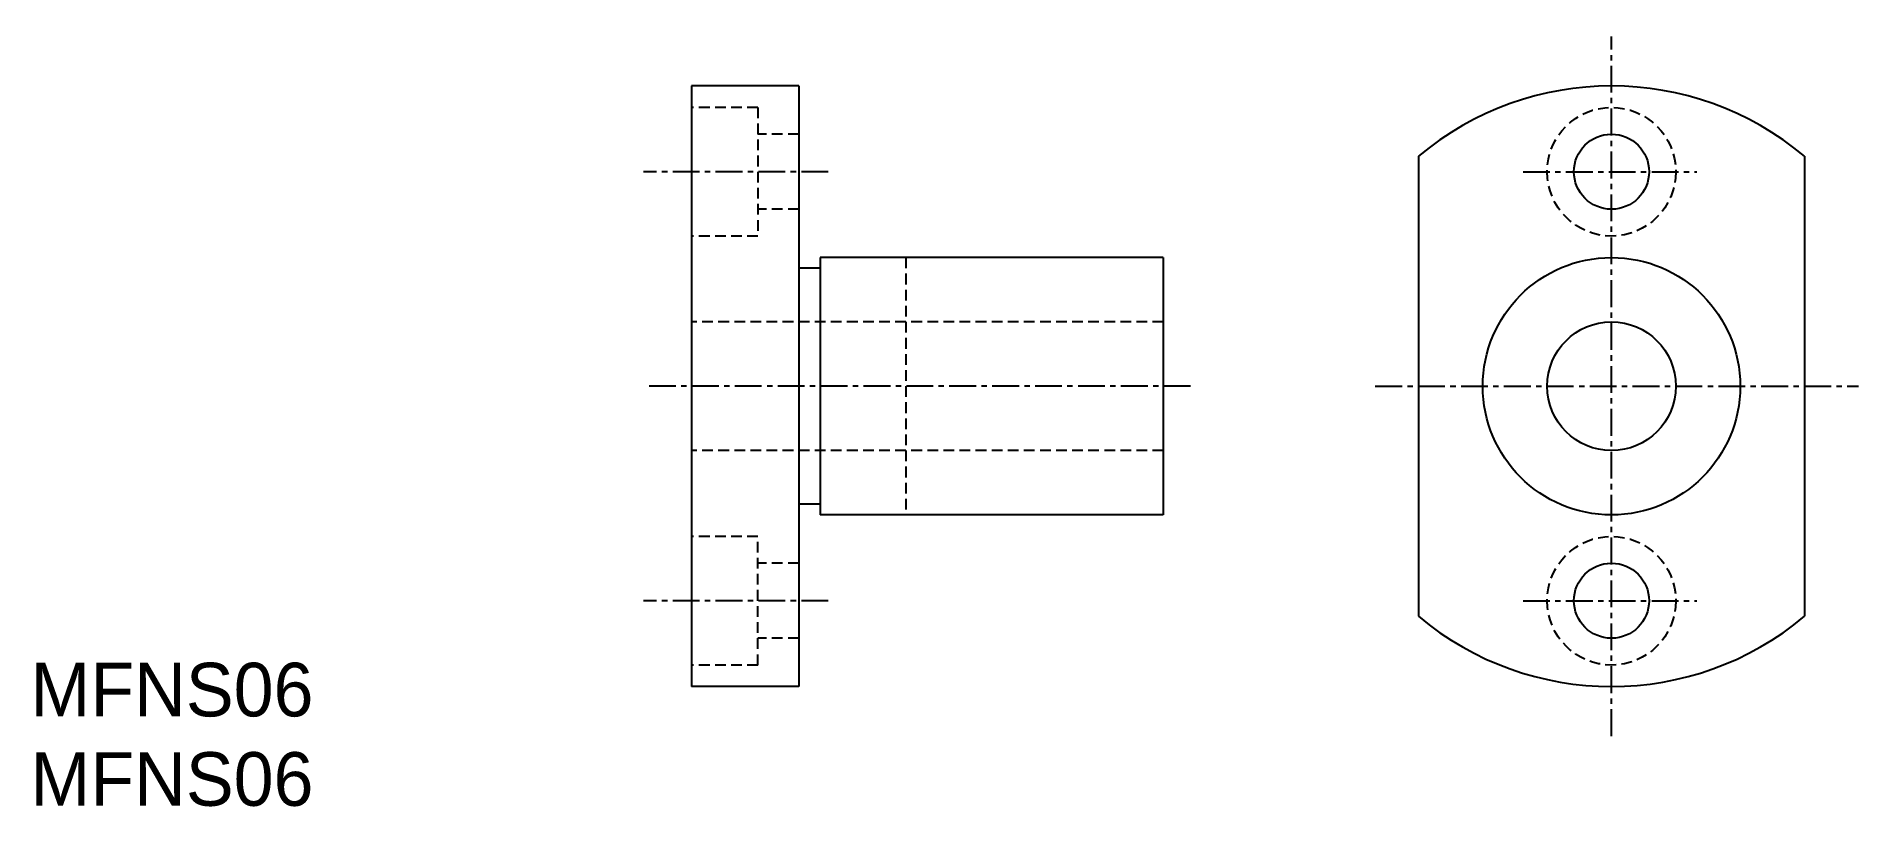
# Model space of a CAD drawing. Extents: x 10.3 to 95.2, y 10 to 45.9.
import ezdxf

# ---------------------------------------------------------------- set-up
doc = ezdxf.new("R2010")
doc.units = 0
doc.linetypes.add('CENTER', pattern=[2, 1.25, -0.25, 0.25, -0.25])
doc.linetypes.add('DASHED', pattern=[0.75, 0.5, -0.25])
doc.layers.get('0').update_dxf_attribs({"linetype": 'CONTINUOUS'})
doc.layers.add('CENTER', color=1, linetype='CENTER')

msp = doc.modelspace()

# ---------------------------------------------------------------- linework, layer by layer
at = {"color": 7, "linetype": 'CONTINUOUS'}
for p, q in [((40.817, 43.561), (40.817, 15.561)), ((45.817, 43.561), (40.817, 43.561)), ((45.817, 43.561), (45.817, 15.561)), ((83.714, 43.561), (83.714, 43.561)), ((74.714, 40.285), (74.714, 18.837)), ((92.714, 40.285), (92.714, 18.837)), ((46.817, 35.061), (45.817, 35.061)), ((46.817, 35.561), (46.817, 23.561)), ((62.817, 35.561), (46.817, 35.561)), ((62.817, 35.561), (62.817, 23.561)), ((46.817, 24.061), (45.817, 24.061)), ((62.817, 23.561), (46.817, 23.561)), ((45.817, 15.561), (40.817, 15.561)), ((40.817, 15.561), (40.817, 15.561))]:
    msp.add_line(p, q, dxfattribs=at)
at = {"color": 3, "linetype": 'DASHED'}
for p, q in [((43.917, 42.561), (40.817, 42.561)), ((43.917, 42.561), (43.917, 36.561)), ((45.817, 41.311), (43.917, 41.311)), ((45.817, 37.811), (43.917, 37.811)), ((43.917, 36.561), (40.817, 36.561)), ((50.817, 35.561), (50.817, 23.561)), ((62.817, 32.561), (40.817, 32.561)), ((62.817, 26.561), (40.817, 26.561)), ((43.917, 22.561), (40.817, 22.561)), ((43.917, 16.561), (43.917, 22.561)), ((45.817, 21.311), (43.917, 21.311)), ((45.817, 17.811), (43.917, 17.811)), ((43.917, 16.561), (40.817, 16.561))]:
    msp.add_line(p, q, dxfattribs=at)
for centre in [(83.714, 39.561), (83.714, 19.561)]:
    msp.add_circle(centre, 3, dxfattribs=at)
at = {"color": 7, "linetype": 'CONTINUOUS'}
for centre, radius in [((83.714, 39.561), 1.75), ((83.714, 29.561), 6), ((83.714, 29.561), 3), ((83.714, 19.561), 1.75)]:
    msp.add_circle(centre, radius, dxfattribs=at)
for start, end in [(49.9948, 130.0052), (229.9948, 310.0052)]:
    msp.add_arc((83.714, 29.561), 14, start, end, dxfattribs=at)
at = {"layer": 'CENTER', "color": 1, "linetype": 'CENTER'}
for p, q in [((83.714, 13.253), (83.714, 45.869)), ((47.191, 39.561), (38.577, 39.561)), ((79.588, 39.561), (87.695, 39.561)), ((64.089, 29.561), (38.629, 29.561)), ((72.699, 29.561), (95.234, 29.561)), ((47.191, 19.561), (38.577, 19.561)), ((79.588, 19.561), (87.695, 19.561))]:
    msp.add_line(p, q, dxfattribs=at)

# ---------------------------------------------------------------- texts
at = {"color": 7, "linetype": 'CONTINUOUS'}
for p in [(10, 14.167), (10, 10)]:
    msp.add_text('MFNS06', height=2.5, dxfattribs=at).set_placement(p)

doc.saveas('drawing.dxf')
